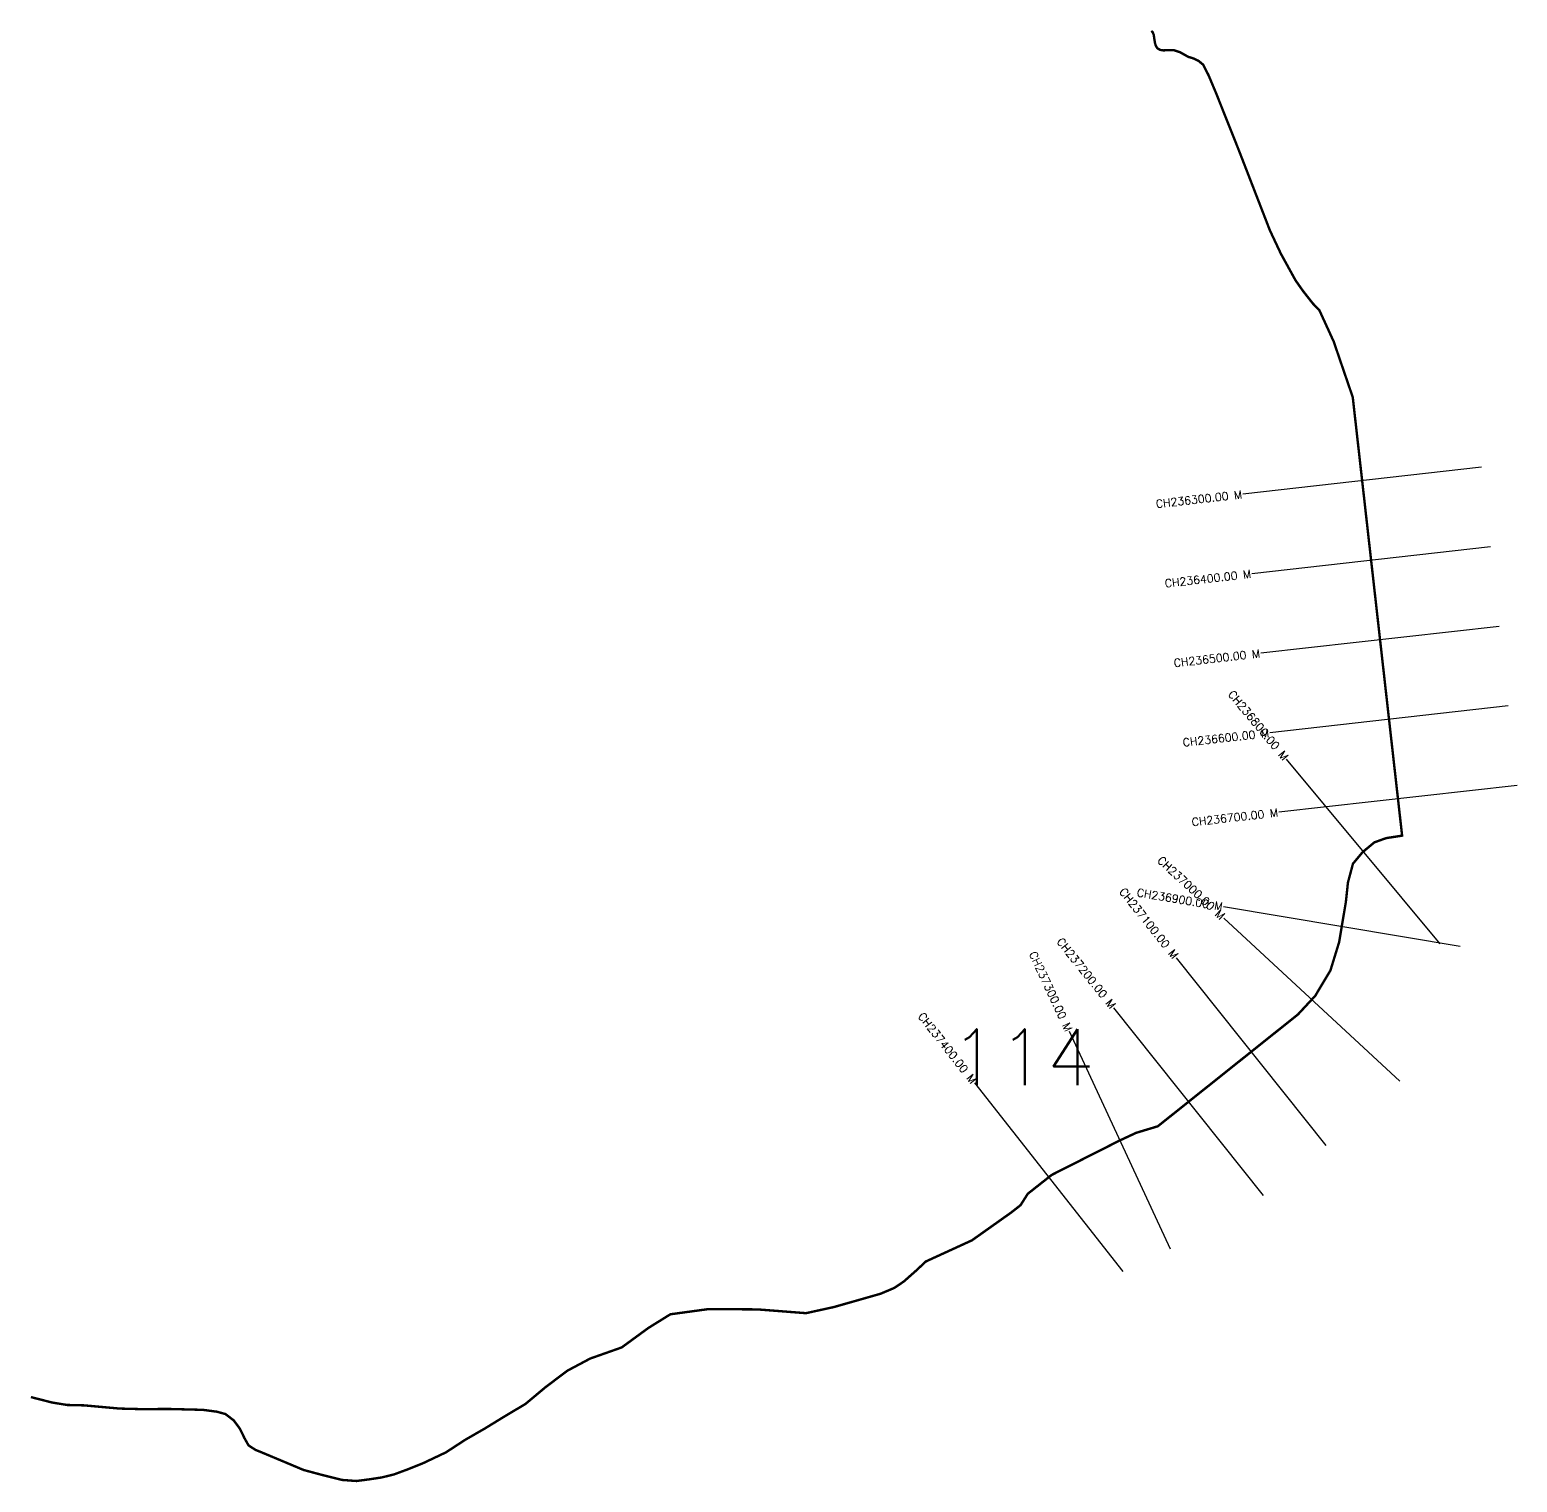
# Model space of a CAD drawing. Header units: metres. Extents: x 279576 to 284319, y 2048397 to 2051775.
# Drawn here: x 279576 to 281435, y 2049960 to 2051775 of the extents above; entities that cross this region are included whole.
import ezdxf
from ezdxf.enums import TextEntityAlignment as Align

# ---------------------------------------------------------------- set-up
doc = ezdxf.new("R2010")
doc.units = ezdxf.units.M
for name, color, linetype in [('CS', 134, 'Continuous'), ('CSMark', 6, 'Continuous'), ('NATURALLY PROTECTED', 3, 'Continuous')]:
    doc.layers.add(name, color=color, linetype=linetype)
doc.styles.get("Standard").update_dxf_attribs({"font": 'simplex.shx'})

msp = doc.modelspace()

# ---------------------------------------------------------------- linework, layer by layer
at = {"layer": 'CS'}
for p, q in [((281390.6, 2051228.4), (281092.5, 2051194.8)), ((281401.8, 2051129.1), (281103.7, 2051095.5)), ((281413, 2051029.7), (281114.9, 2050996.1)), ((281424.2, 2050930.3), (281126.1, 2050896.7)), ((281339, 2050633.1), (281147, 2050863.6)), ((281435.4, 2050831), (281137.3, 2050797.4)), ((281364, 2050629.7), (281068.1, 2050679.4)), ((281288.6, 2050461.5), (281068.5, 2050665.3)), ((281196.5, 2050381), (281009.4, 2050615.5)), ((281118.4, 2050318.6), (280931.3, 2050553.1)), ((281002.2, 2050251.5), (280875.6, 2050523.5)), ((280942.9, 2050223.8), (280757.3, 2050459.4))]:
    msp.add_line(p, q, dxfattribs=at)
at = {"layer": 'NATURALLY PROTECTED', "const_width": 3, "flags": 128}
msp.add_lwpolyline([(280978.1, 2051773.6), (280979.9, 2051771.7), (280981.1, 2051768.6), (280982, 2051762.5), (280982.6, 2051758.7), (280983.6, 2051755.2), (280985.7, 2051751.8), (280989.2, 2051749.9), (280993.2, 2051749.3), (280999.2, 2051749.7), (281005.8, 2051749.7), (281013.8, 2051747.1), (281024.3, 2051741.2), (281029.8, 2051739.6), (281036.8, 2051736.4), (281042.9, 2051731.4), (281049.6, 2051718.2), (281058.9, 2051696.1), (281087.6, 2051624.1), (281126.3, 2051524.3), (281140, 2051495.2), (281158.3, 2051462), (281167.5, 2051448.9), (281179.9, 2051433.1), (281188.2, 2051424.4), (281206, 2051385.5), (281229.8, 2051316), (281291.5, 2050768.2), (281271.5, 2050765.1), (281256.8, 2050759.8), (281242.1, 2050747.6), (281230.1, 2050733.2), (281223.8, 2050709.7), (281221.2, 2050685.3), (281212.8, 2050635.2), (281201.9, 2050599.8), (281183, 2050568.2), (281161.3, 2050544.8), (280986.2, 2050405.1), (280959.1, 2050396.9), (280938.7, 2050387.4), (280853.5, 2050344.3), (280823.7, 2050320.8), (280814.6, 2050306.5), (280803, 2050297.4), (280753.9, 2050262.6), (280696.3, 2050236.2), (280684.7, 2050225.3), (280668.9, 2050211.3), (280657, 2050203.2), (280639.8, 2050195.9), (280581.6, 2050179.3), (280546.5, 2050171.6), (280485.6, 2050176.3), (280424.7, 2050176.7), (280377, 2050170.2), (280349.6, 2050153.2), (280316.2, 2050128.8), (280276.8, 2050114.9), (280248.2, 2050099.7), (280220.8, 2050079), (280195.9, 2050058.2), (280168.1, 2050041.6), (280145.1, 2050027.5), (280120.6, 2050013.4), (280096.5, 2049997.7), (280068, 2049984.2), (280049.1, 2049976.6), (280031.5, 2049970.1), (280016, 2049966.3), (280000.1, 2049963.9), (279984.8, 2049961.9), (279966.9, 2049963.2), (279941.6, 2049969.5), (279918.5, 2049975.7), (279897.6, 2049984.5), (279869.2, 2049996.4), (279858.2, 2050000.9), (279849.7, 2050006.5), (279844.7, 2050015.4), (279838.9, 2050027.3), (279831.3, 2050037.6), (279820.8, 2050045.6), (279810, 2050048.5), (279792.8, 2050050.8), (279750.2, 2050051.9), (279715.9, 2050051.7), (279688.6, 2050052.4), (279644.2, 2050056.4), (279622.9, 2050056.9), (279604.1, 2050060), (279580.6, 2050066), (279577.8, 2050066.8)], dxfattribs=at)

# ---------------------------------------------------------------- texts
at = {"insert": (280726.9, 2050526.5), "char_height": 70, "attachment_point": 1}
msp.add_mtext_dynamic_manual_height_columns('114', width=95.172, gutter_width=1, heights=[0], dxfattribs=at)
at = {"layer": 'CSMark'}
for s, rotation, p in [('CH236300.00 M', 6.431, (281091.5, 2051194.7)), ('CH236400.00 M', 6.431, (281102.7, 2051095.4)), ('CH236500.00 M', 6.431, (281113.9, 2050996)), ('CH236800.00 M', 309.7924, (281146.4, 2050864.4)), ('CH236600.00 M', 6.431, (281125.1, 2050896.6)), ('CH236700.00 M', 6.431, (281136.3, 2050797.2)), ('CH237000.00 M', 317.206, (281067.7, 2050666)), ('CH237100.00 M', 308.5837, (281008.8, 2050616.3)), ('CH236900.00 M', 350.4683, (281067.1, 2050679.5)), ('CH237300.00 M', 294.9527, (280875.2, 2050524.4)), ('CH237200.00 M', 308.5837, (280930.6, 2050553.9)), ('CH237400.00 M', 308.2332, (280756.7, 2050460.2))]:
    msp.add_text(s, height=10, rotation=rotation, dxfattribs=at).set_placement(p, align=Align.MIDDLE_RIGHT)

doc.saveas('drawing.dxf')
